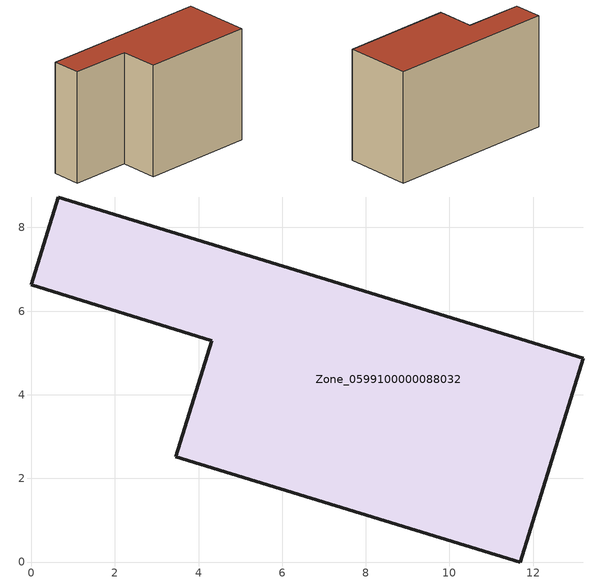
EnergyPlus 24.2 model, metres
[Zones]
Zone_0599100000088032
 floor ground (C_G): 13.2,4.87 11.69,0 3.46,2.52 4.32,5.29 0,6.63 0.65,8.73 z0
 wall outside (C_F): 11.69,0 13.2,4.87 0.65,8.73 0,6.63 4.32,5.29 3.46,2.52 11.69,0 z0:8.54
 roof outside (C_R): 3.46,2.52 11.69,0 13.2,4.87 0.65,8.73 0,6.63 4.32,5.29 z8.54
[BUILDING]
Pand.0599100000088032: North Axis=0; Terrain=City; Loads Convergence Tolerance Value=0.04; Temperature Convergence Tolerance Value=0.4; Solar Distribution=FullExterior; Maximum Number of Warmup Days=25; Minimum Number of Warmup Days=1
[Site:Location]
Rotterdam.The.Hague.AP_ZH_NLD Design_Conditions: Latitude=51.96; Longitude=4.45; Time Zone=1; Elevation=-4.5
[SITE:GROUNDTEMPERATURE:BUILDINGSURFACE]
18, 18, 18, 18, 18, 18, 18, 18, 18, 18, 18, 18
[MATERIAL] Thermal Absorptance=0.9; Solar Absorptance=0.7; Visible Absorptance=0.7
Name | Roughness | Thickness | Conductivity | Density | Specific Heat
G.TI.1975-1991 | MediumSmooth | 0.15 | 0.288461 | 540 | 1210
F.TI.1975-1991 | Rough | 0.3 | 0.230769 | 1920 | 840
R.TI.1975-1991 | MediumRough | 0.2 | 0.153846 | 1500 | 1000
[CONSTRUCTION]
C_G: G.TI.1975-1991
C_F: F.TI.1975-1991
C_R: R.TI.1975-1991
[ZONE]
Zone_0599100000088032: Type=1; Multiplier=1; Ceiling Height=Autocalculate; Volume=Autocalculate; Floor Area=autocalculate; Part of Total Floor Area=Yes
[ZONEINFILTRATION:DESIGNFLOWRATE]
Infil_Zone_0599100000088032: Zone or ZoneList or Space or SpaceList=Zone_0599100000088032; Schedule=AlwaysOn; Design Flow Rate Calculation Method=Flow/Area; Flow Rate per Floor Area=0.003; Constant Term Coefficient=1; Temperature Term Coefficient=0; Velocity Term Coefficient=0; Velocity Squared Term Coefficient=0
[HVACTEMPLATE:ZONE:IDEALLOADSAIRSYSTEM]
Zone_0599100000088032: Maximum Heating Supply Air Temperature=50; Minimum Cooling Supply Air Temperature=13; Maximum Heating Supply Air Humidity Ratio=0.0156; Minimum Cooling Supply Air Humidity Ratio=0.0077; Heating Limit=NoLimit; Cooling Limit=NoLimit; Dehumidification Control Type=ConstantSensibleHeatRatio; Cooling Sensible Heat Ratio=0.7; Dehumidification Setpoint=60; Humidification Control Type=None; Humidification Setpoint=30; Outdoor Air Method=None; Outdoor Air Flow Rate per Person=0.00944; Outdoor Air Flow Rate per Zone Floor Area=0; Outdoor Air Flow Rate per Zone=0; Demand Controlled Ventilation Type=None; Outdoor Air Economizer Type=NoEconomizer; Heat Recovery Type=None; Sensible Heat Recovery Effectiveness=0.7; Latent Heat Recovery Effectiveness=0.65
[ZONECONTROL:THERMOSTAT]
ThermostatControl_Zone_0599100000088032: Zone or ZoneList=Zone_0599100000088032; Control Type Schedule=DualSetpointControlType; Control 1=Thermostat_Zone_0599100000088032; Temperature Difference Between Cutout And Setpoint=0
[THERMOSTATSETPOINT:DUALSETPOINT]
Thermostat_Zone_0599100000088032: Heating Setpoint Temperature Schedule=HeatingSetpoint_Zone_0599100000088032; Cooling Setpoint Temperature Schedule=CoolingSetpoint_Zone_0599100000088032
[SCHEDULE:COMPACT]
HeatingSetpoint_Zone_0599100000088032: Through: 12/31, For: AllDays, Until: 24:00, 21
CoolingSetpoint_Zone_0599100000088032: Through: 12/31, For: AllDays, Until: 24:00, 24
DualSetpointControlType: Through: 12/31, For: AllDays, Until: 24:00, 4
AlwaysOn: Through: 12/31, For: AllDays, Until: 24:00, 1
